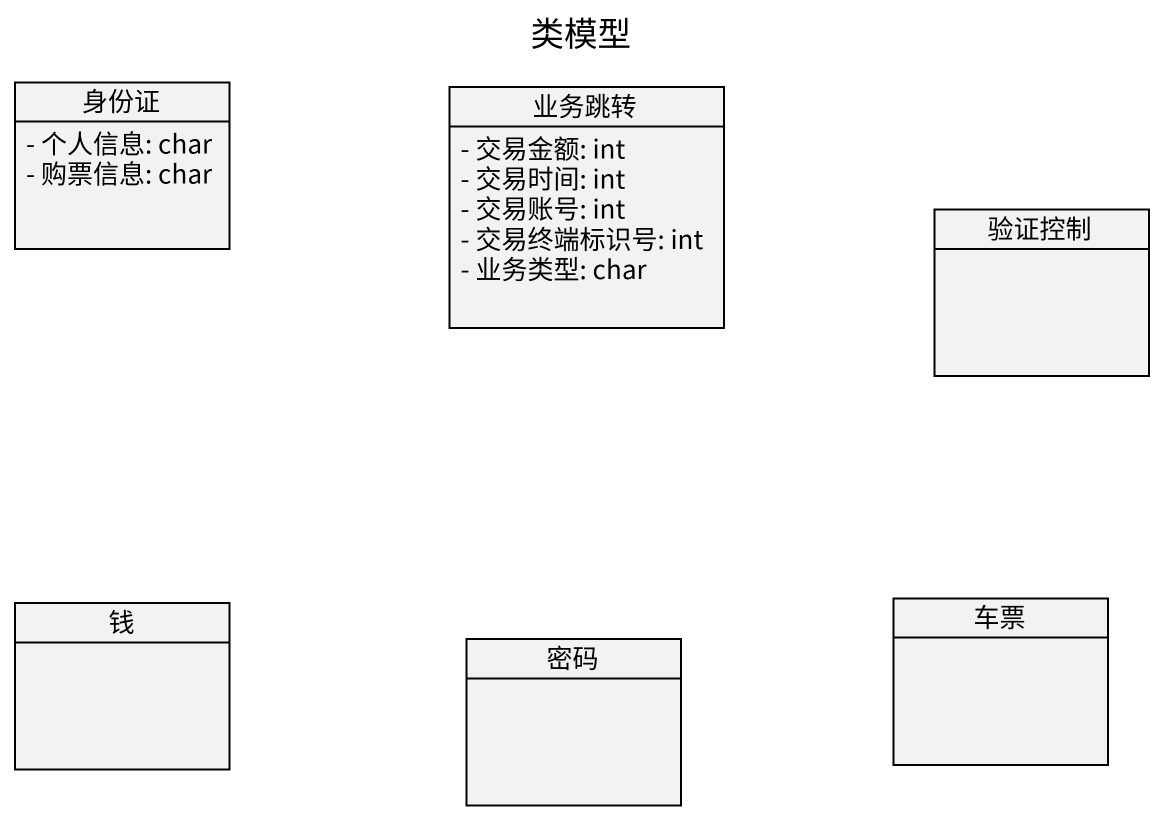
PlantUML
@startuml
title 类模型
hide circle
hide empty members
skinparam classAttributeIconSize 0
class 身份证 {
  - 个人信息: char
  - 购票信息: char
}
class 业务跳转 {
  - 交易金额: int
  - 交易时间: int
  - 交易账号: int
  - 交易终端标识号: int
  - 业务类型: char
}
class 验证控制
class 钱
class 密码
class 车票
@enduml
